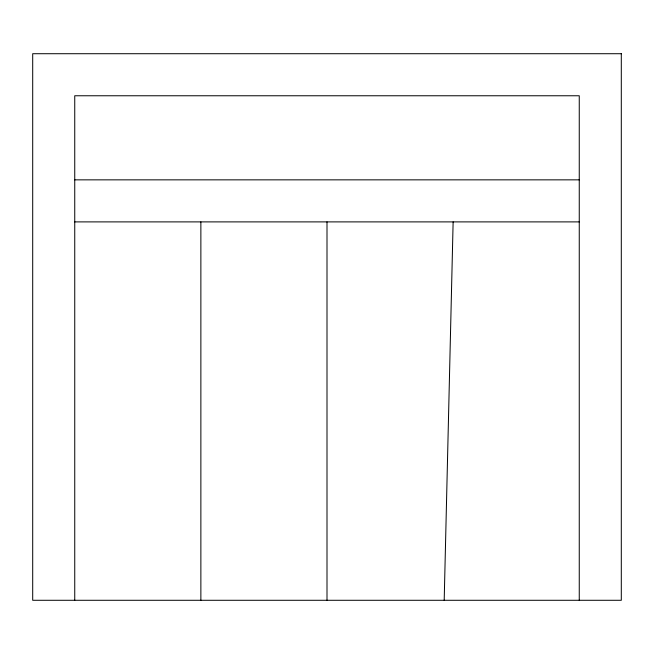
<?xml version="1.0" encoding="UTF-8"?>
<svg xmlns="http://www.w3.org/2000/svg" width="654" height="654" viewBox="0 0 654 654"><rect width="100%" height="100%" fill="white"/><g stroke="black" fill="none" stroke-linecap="round" stroke-linejoin="round"><path stroke-width="0.98" d="M444.197 600.282L453.132 221.894M74.744 179.85L579.256 179.85M74.744 221.894L579.256 221.894M579.256 600.282L579.256 95.762L74.744 95.762L74.744 600.282M327 221.894L327 600.282M200.868 221.894L200.868 600.282M621.3 53.718L32.7 53.718L32.7 600.282L621.3 600.282L621.3 53.718"/></g></svg>
